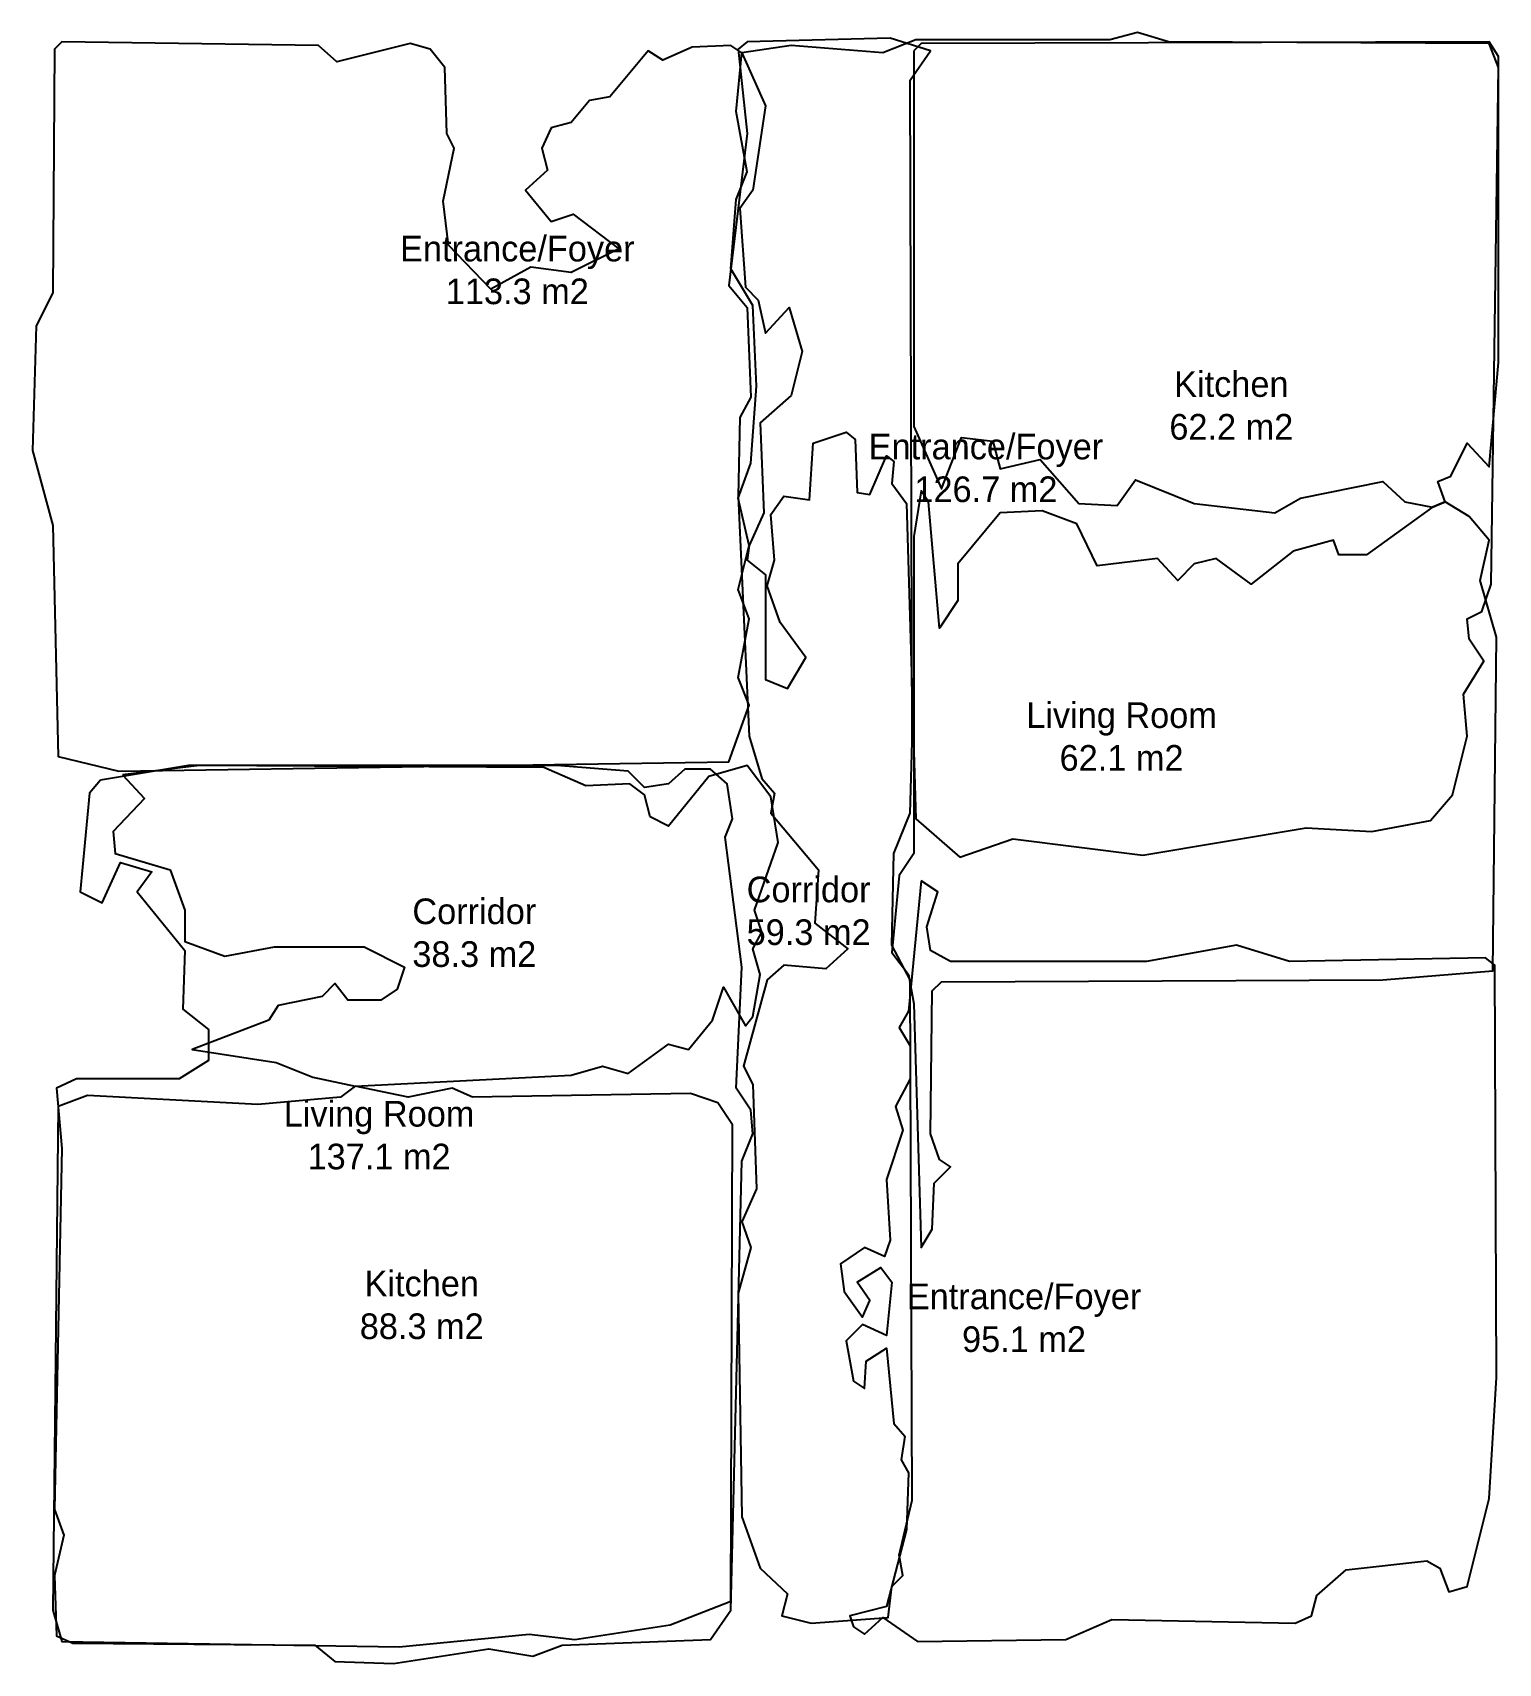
# Model space of a CAD drawing. Header units: metres. Extents: x 106 to 906, y 65 to 955.
import ezdxf

# ---------------------------------------------------------------- set-up
doc = ezdxf.new("R2010")
doc.units = ezdxf.units.M
for name, color, linetype in [('ROOM_CIRCULATION', 2, 'Continuous'), ('ROOM_COOKING', 30, 'Continuous'), ('ROOM_LABELS', 1, 'Continuous'), ('ROOM_LIVING', 5, 'Continuous')]:
    doc.layers.add(name, color=color, linetype=linetype)

msp = doc.modelspace()

# ---------------------------------------------------------------- linework, layer by layer
at = {"layer": 'ROOM_CIRCULATION'}
for points in [[(901, 949), (726, 950), (709, 955), (694, 951), (588, 951), (570, 944), (520, 948), (493, 944), (506, 915), (499, 869), (492, 859), (495, 816), (502, 809), (506, 791), (519, 805), (526, 781), (520, 757), (503, 742), (505, 693), (497, 675), (496, 667), (506, 659), (506, 602), (518, 597), (528, 614), (514, 633), (507, 653), (511, 667), (509, 692), (516, 702), (530, 700), (532, 731), (550, 737), (555, 733), (556, 704), (563, 703), (572, 724), (576, 721), (575, 709), (583, 698), (588, 526), (612, 505), (641, 515), (712, 506), (801, 521), (837, 519), (869, 525), (881, 539), (889, 571), (887, 594), (898, 612), (890, 624), (889, 635), (897, 639), (902, 654), (906, 936)], [(122, 950), (118, 946), (117, 813), (108, 795), (106, 727), (117, 686), (120, 560), (153, 552), (486, 557), (497, 588), (491, 603), (497, 635), (491, 651), (497, 675), (491, 701), (498, 720), (501, 762), (499, 806), (487, 826), (490, 864), (496, 879), (490, 912), (493, 944), (487, 948), (466, 947), (450, 940), (442, 945), (421, 920), (410, 918), (400, 906), (389, 903), (384, 892), (387, 880), (375, 869), (389, 852), (401, 856), (426, 837), (400, 824), (378, 827), (356, 815), (333, 839), (330, 863), (336, 892), (332, 900), (331, 936), (323, 946), (312, 949), (272, 939), (262, 948)], [(574, 952), (496, 950), (491, 946), (496, 900), (486, 817), (496, 805), (498, 756), (492, 745), (491, 702), (497, 571), (504, 548), (511, 540), (509, 529), (535, 498), (533, 469), (551, 455), (539, 444), (516, 446), (507, 438), (494, 391), (499, 381), (501, 324), (493, 306), (498, 292), (491, 267), (493, 145), (503, 117), (518, 103), (515, 91), (531, 87), (573, 90), (575, 107), (581, 113), (579, 124), (586, 154), (585, 438), (575, 457), (576, 507), (585, 529), (586, 568), (585, 929), (596, 945)], [(143, 547), (137, 540), (132, 486), (144, 480), (154, 502), (171, 497), (163, 486), (189, 454), (188, 422), (202, 411), (202, 394), (186, 384), (130, 384), (119, 379), (122, 346), (118, 149), (123, 135), (118, 113), (119, 80), (128, 76), (260, 75), (271, 66), (303, 65), (355, 73), (379, 69), (395, 75), (476, 78), (487, 94), (493, 339), (499, 354), (498, 367), (490, 379), (493, 445), (484, 516), (488, 526), (485, 545), (476, 553), (462, 553), (453, 545), (440, 543), (431, 552), (392, 555), (191, 555)], [(155, 550), (167, 537), (150, 519), (151, 507), (181, 498), (189, 476), (189, 459), (211, 451), (238, 456), (287, 456), (309, 445), (305, 433), (296, 427), (278, 427), (271, 436), (264, 429), (240, 424), (235, 416), (193, 400), (239, 393), (259, 385), (282, 380), (400, 386), (417, 391), (431, 387), (453, 403), (464, 400), (477, 416), (483, 434), (495, 413), (499, 418), (503, 441), (499, 455), (504, 464), (500, 476), (513, 513), (509, 538), (496, 555), (475, 549), (453, 522), (443, 527), (440, 539), (432, 545), (408, 544), (385, 554), (197, 555)], [(591, 492), (584, 421), (579, 412), (585, 402), (585, 384), (577, 369), (581, 356), (572, 329), (574, 296), (571, 287), (560, 292), (547, 283), (549, 268), (559, 254), (563, 263), (556, 273), (569, 281), (575, 273), (572, 244), (559, 250), (550, 241), (554, 219), (560, 215), (561, 230), (572, 237), (576, 196), (582, 189), (580, 176), (584, 169), (583, 138), (572, 96), (552, 91), (554, 85), (560, 81), (570, 90), (589, 77), (670, 78), (695, 89), (795, 87), (804, 91), (807, 102), (823, 116), (867, 121), (874, 117), (879, 104), (889, 107), (901, 155), (905, 221), (904, 446), (899, 450), (792, 448), (763, 457), (714, 448), (607, 448), (596, 454), (594, 467), (600, 486)]]:
    msp.add_lwpolyline(points, close=True, dxfattribs=at)
at = {"layer": 'ROOM_COOKING'}
for points in [[(587, 945), (587, 740), (602, 706), (613, 734), (630, 732), (634, 717), (656, 722), (677, 698), (698, 697), (708, 711), (740, 698), (784, 693), (798, 701), (843, 710), (855, 699), (870, 696), (877, 699), (873, 710), (880, 713), (889, 731), (901, 718), (906, 775), (906, 942), (901, 950), (591, 949)], [(120, 369), (117, 94), (122, 77), (306, 74), (377, 81), (402, 78), (454, 86), (487, 99), (488, 359), (480, 371), (465, 376), (346, 374), (335, 379), (311, 374), (282, 380), (274, 374), (229, 370), (136, 375)]]:
    msp.add_lwpolyline(points, close=True, dxfattribs=at)
at = {"layer": 'ROOM_LIVING'}
msp.add_lwpolyline([(890, 691), (877, 699), (870, 696), (834, 670), (819, 670), (816, 678), (794, 672), (771, 654), (752, 668), (740, 665), (731, 656), (720, 668), (687, 664), (676, 687), (657, 694), (634, 693), (611, 665), (611, 645), (601, 630), (595, 699), (591, 705), (587, 680), (587, 507), (579, 495), (575, 453), (584, 441), (587, 425), (591, 292), (597, 302), (598, 327), (607, 336), (601, 340), (596, 354), (597, 432), (602, 437), (843, 438), (903, 443), (905, 625), (896, 656), (901, 678)], close=True, dxfattribs=at)

# ---------------------------------------------------------------- texts
at = {"layer": 'ROOM_LABELS', "char_height": 14, "attachment_point": 5}
for s, insert in [('Entrance/Foyer\\P113.3 m2', (370.55, 825.37)), ('Kitchen\\P62.2 m2', (760.24, 751.44)), ('Entrance/Foyer\\P126.7 m2', (626.3, 717.34)), ('Living Room\\P62.1 m2', (700.33, 570.75)), ('Corridor\\P59.3 m2', (529.52, 475.62)), ('Corridor\\P38.3 m2', (347.07, 463.67)), ('Living Room\\P137.1 m2', (295.09, 353.19)), ('Kitchen\\P88.3 m2', (318.39, 260.56)), ('Entrance/Foyer\\P95.1 m2', (647.11, 253.53))]:
    msp.add_mtext(s, dxfattribs=dict(at, insert=insert))

doc.saveas('drawing.dxf')
